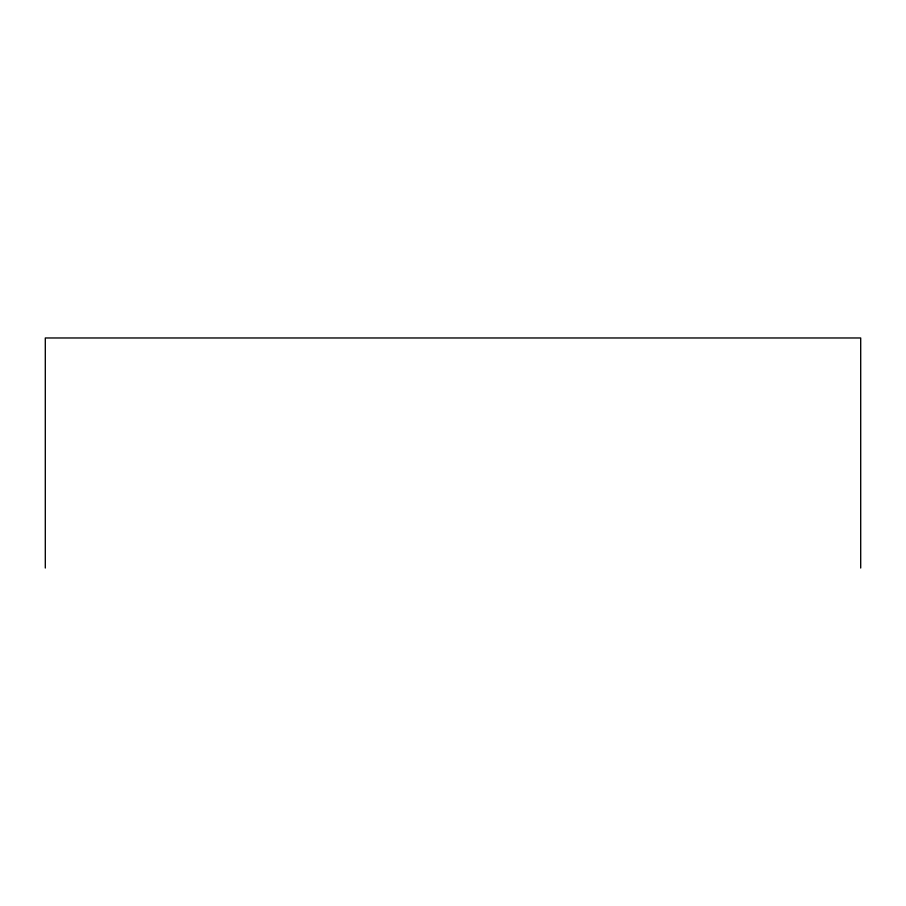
<?xml version="1.0" encoding="UTF-8"?>
<svg xmlns="http://www.w3.org/2000/svg" width="906" height="906" viewBox="0 0 906 906"><rect width="100%" height="100%" fill="white"/><g stroke="black" fill="none" stroke-linecap="round" stroke-linejoin="round"><path stroke-width="1.36" d="M860.7 568.028L860.7 337.972L45.3 337.972L45.3 568.028"/></g></svg>
